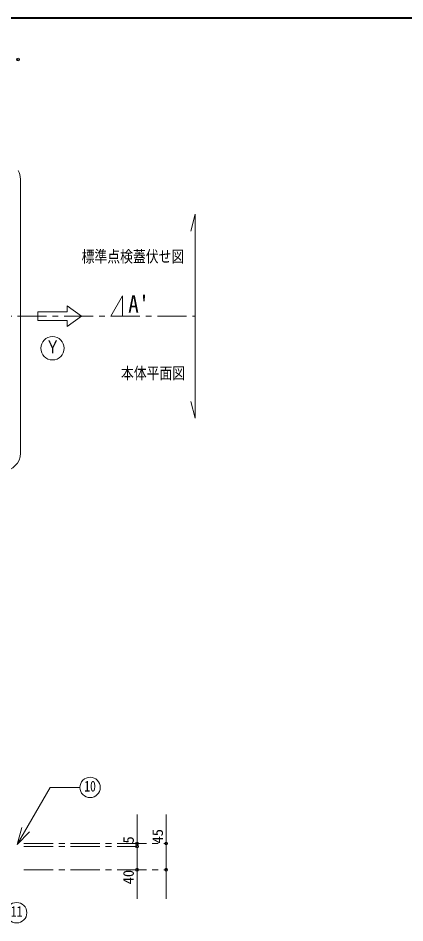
# Model space of a CAD drawing. Units: millimetres at full size, sheet at 1:10; details may follow other scales. Extents: x -2096 to 1954, y -1408 to 1402.
# Drawn here: x -775 to -111, y -150 to 1402 of the extents above; entities that cross this region are included whole.
import ezdxf
from ezdxf.enums import TextEntityAlignment as Align

# ---------------------------------------------------------------- set-up
doc = ezdxf.new("R2010")
doc.units = ezdxf.units.MM
doc.header["$LTSCALE"] = 10
doc.header["$PDMODE"] = 32
doc.header["$PDSIZE"] = 5
doc.linetypes.add('CHAIN1', pattern=[8, 5, -1, 1, -1])
doc.layers.add('0-0_ﾚｲﾔ1', color=4, linetype='Continuous', lineweight=9)
doc.styles.add('ＭＳ ゴシック', font='')
doc.styles.get('ＭＳ ゴシック').set_extended_font_data('MS Gothic')

msp = doc.modelspace()

# ---------------------------------------------------------------- linework, layer by layer
at = {"layer": '0-0_ﾚｲﾔ1', "color": 1, "lineweight": 40}
msp.add_line((1954.43, 1401.51), (-2095.57, 1401.51), dxfattribs=at)
at = {"layer": '0-0_ﾚｲﾔ1'}
for p, q in [((-770.57, 890.51), (-770.57, 1125.51)), ((-570.57, 36.51), (-570.57, -18.49)), ((-520.57, 36.51), (-520.57, -108.49)), ((-570.57, -18.49), (-570.57, -108.49))]:
    msp.add_line(p, q, dxfattribs=at)
at = {"layer": '0-0_ﾚｲﾔ1', "color": 7, "lineweight": 18}
for p, q in [((-470.57, 1065.51), (-478.33, 1036.53)), ((-470.57, 1065.51), (-470.57, 715.51)), ((-665.57, 890.51), (-690.57, 908.01)), ((-770.57, 890.51), (-770.57, 655.51)), ((-740.57, 883.01), (-740.57, 898.01)), ((-665.57, 890.51), (-690.57, 873.01)), ((-740.57, 883.01), (-690.57, 883.01)), ((-690.57, 873.01), (-690.57, 883.01)), ((-470.57, 715.51), (-478.33, 744.49)), ((-776.03, -14.87), (-768.27, 14.11)), ((-776.03, -14.87), (-754.82, 6.35))]:
    msp.add_line(p, q, dxfattribs=at)
at = {"layer": '0-0_ﾚｲﾔ1', "linetype": 'CHAIN1'}
for p, q in [((-1975.57, 890.51), (-470.57, 890.51)), ((-764.57, -13.49), (-520.57, -13.49)), ((-764.57, -18.49), (-570.57, -18.49)), ((-764.57, -58.49), (-520.57, -58.49))]:
    msp.add_line(p, q, dxfattribs=at)
msp.add_lwpolyline([(-615.57, 890.51), (-595.57, 925.51), (-595.57, 890.51)], dxfattribs=at)
at = {"layer": '0-0_ﾚｲﾔ1', "color": 7, "lineweight": 18}
for points in [[(-740.57, 898.01), (-690.57, 898.01), (-690.57, 908.01)], [(-776.03, -14.87), (-719.7, 82.7), (-668.57, 82.7)]]:
    msp.add_lwpolyline(points, dxfattribs=at)
for centre, radius in [((-715.57, 835.51), 20), ((-651.07, 82.7), 17.5), ((-777.07, -132.04), 17.5)]:
    msp.add_circle(centre, radius, dxfattribs=at)
at = {"layer": '0-0_ﾚｲﾔ1'}
msp.add_arc((-800.57, 1125.51), 30, 0, 29.92643, dxfattribs=at)
at = {"layer": '0-0_ﾚｲﾔ1', "color": 7, "lineweight": 18}
msp.add_arc((-800.57, 655.51), 30, 270, 0, dxfattribs=at)
at = {"layer": '0-0_ﾚｲﾔ1', "color": 1}
for p in [(-774.57, 1330.51), (-570.57, -13.49), (-520.57, -13.49), (-570.57, -18.49), (-570.57, -58.49), (-520.57, -58.49)]:
    msp.add_point(p, dxfattribs=at)

# ---------------------------------------------------------------- texts
at = {"layer": '0-0_ﾚｲﾔ1', "color": 7, "style": 'ＭＳ ゴシック'}
for s, height, width, p in [('標準点検蓋伏せ図', 20.16, 0.8, (-665.57, 976.76)), ("A'", 29.33, 0.9, (-585.57, 888.01)), ('Ｙ', 21.99, 0.85, (-728.07, 820.51)), ('本体平面図', 20.16, 0.8, (-598.07, 776.76)), ('10', 18.33, 0.8, (-661.07, 70.2)), ('11', 18.33, 0.8, (-787.07, -144.54))]:
    msp.add_text(s, height=height, dxfattribs=dict(at, width=width)).set_placement(p, align=Align.BOTTOM_LEFT)
for s, p in [('45', (-520.57, -13.49)), ('5', (-570.57, -13.49)), ('40', (-570.57, -83.49))]:
    msp.add_text(s, height=18.33, rotation=90, dxfattribs=at).set_placement(p, align=Align.BOTTOM_LEFT)

doc.saveas('drawing.dxf')
